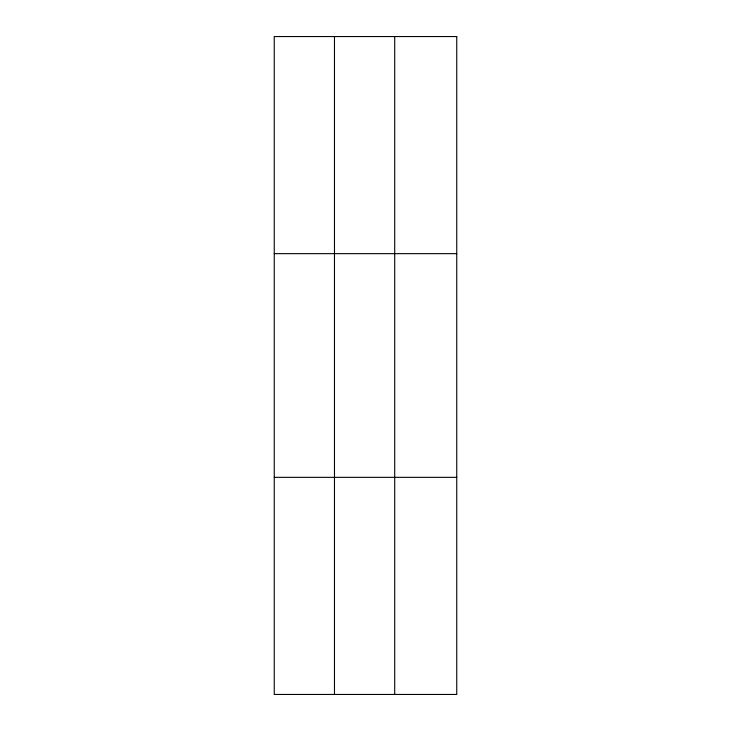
<?xml version="1.0" encoding="UTF-8"?>
<svg xmlns="http://www.w3.org/2000/svg" width="731" height="731" viewBox="0 0 731 731"><rect width="100%" height="100%" fill="white"/><g stroke="black" fill="none" stroke-linecap="round" stroke-linejoin="round"><path stroke-width="1.1" d="M334.478 694.45L334.478 36.55M394.703 694.45L394.703 36.55M274.253 253.657L456.747 253.657M274.253 477.343L456.747 477.343M456.747 36.55L456.747 694.45L274.253 694.45L274.253 36.55L456.747 36.55"/></g></svg>
